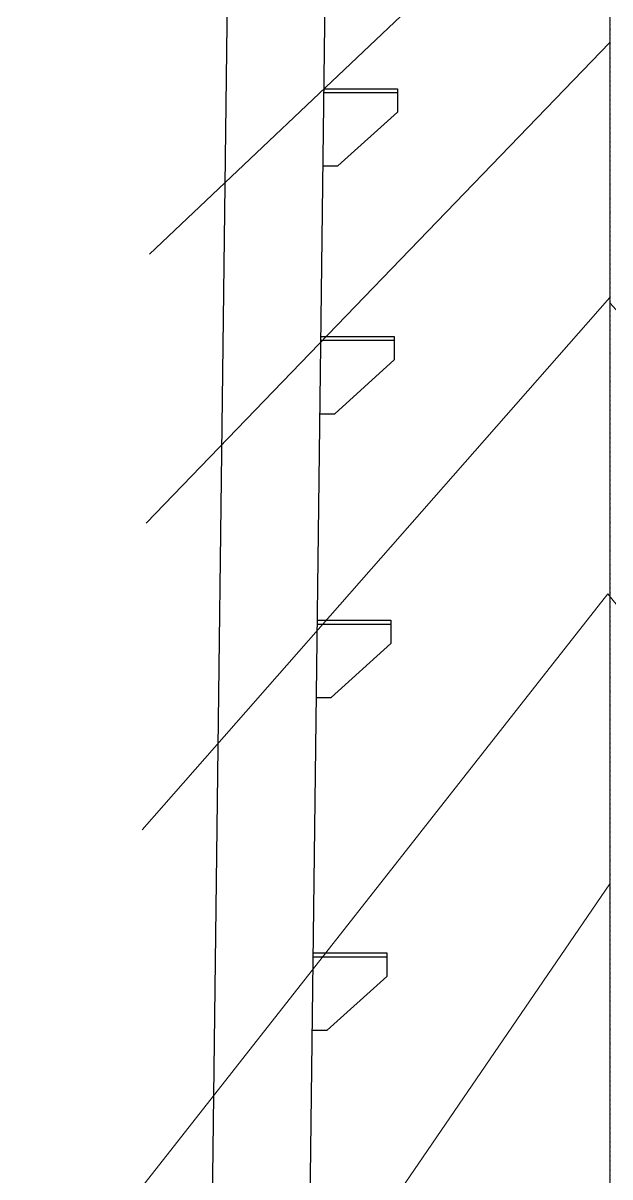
# Model space of a CAD drawing. Header units: millimetres. Extents: x 32645 to 210887, y 65210 to 90102.
# Drawn here: x 77560 to 78160, y 82942 to 84121 of the extents above; entities that cross this region are included whole.
import ezdxf

# ---------------------------------------------------------------- set-up
doc = ezdxf.new("R2010")
doc.units = ezdxf.units.MM
doc.linetypes.add('CENTER', pattern=[50.800000000000004, 31.75, -6.349999999999999, 6.349999999999999, -6.349999999999999])
doc.linetypes.add('DASHDOT', pattern=[1, 0.5, -0.25, 0, -0.25])
for name, color, linetype in [('1', 7, 'Continuous'), ('RED', 1, 'Continuous'), ('YC', 2, 'Continuous')]:
    doc.layers.add(name, color=color, linetype=linetype)
doc.layers.add('中心线', color=1, linetype='CENTER', lineweight=15)

msp = doc.modelspace()

# ---------------------------------------------------------------- linework, layer by layer
at = {"layer": '1', "color": 1, "linetype": 'DASHDOT'}
msp.add_line((78159.76460679116, 87568.3444590804), (78159.76460679116, 66158.93407670442), dxfattribs=at)
at = {"layer": 'RED', "linetype": 'Continuous'}
for p, q in [((77559.76460679116, 67310.49690656512), (77806.78687105919, 87220.4914065681)), ((77842.14674018697, 82010.49685826882), (77905.54624450828, 87120.49690656568))]:
    msp.add_line(p, q, dxfattribs=at)
at = {"layer": 'YC', "ltscale": 2}
for p, q in [((77867.49554095823, 84053.61020043238), (77942.49554095823, 84053.61020043238)), ((77867.49554095823, 84049.61020043238), (77942.49554095823, 84049.61020043238)), ((77942.49554095823, 84053.61020043238), (77942.49554095823, 84049.61020043238)), ((77942.49554095823, 84049.61020043238), (77942.49554095823, 84029.61020043238)), ((77942.49554095823, 84029.61020043238), (77881.51539207486, 83974.61020043238)), ((77866.51539207486, 83974.61020043238), (77881.51539207486, 83974.61020043238)), ((77864.35517751076, 83800.49690656568), (77939.35517751076, 83800.49690656568)), ((77939.35517751076, 83800.49690656568), (77939.35517751076, 83796.49690656568)), ((77864.35517751076, 83796.49690656568), (77939.35517751076, 83796.49690656568)), ((77939.35517751076, 83796.49690656568), (77939.35517751076, 83776.49690656568)), ((77939.35517751076, 83776.49690656568), (77878.37502862739, 83721.49690656568)), ((77863.37502862739, 83721.49690656568), (77878.37502862737, 83721.49690656568)), ((77860.75716262242, 83510.49690656569), (77935.75716262241, 83510.49690656569)), ((77860.75716262242, 83506.49690656569), (77935.75716262241, 83506.49690656569)), ((77935.75716262242, 83510.49690656569), (77935.75716262241, 83506.49690656569)), ((77935.75716262241, 83506.49690656569), (77935.75716262242, 83486.49690656569)), ((77935.75716262241, 83486.49690656569), (77874.77701373905, 83431.49690656569)), ((77859.77701373905, 83431.49690656569), (77874.77701373905, 83431.49690656569)), ((77856.53880033953, 83170.49690656524), (77931.53880033953, 83170.49690656524)), ((77856.53880033953, 83166.49690656524), (77931.53880033953, 83166.49690656524)), ((77931.53880033953, 83170.49690656524), (77931.53880033953, 83166.49690656524)), ((77931.53880033953, 83166.49690656524), (77931.53880033953, 83146.49690656524)), ((77931.53880033953, 83146.49690656524), (77870.55865145616, 83091.49690656524)), ((77855.55865145616, 83091.49690656524), (77870.55865145616, 83091.49690656524))]:
    msp.add_line(p, q, dxfattribs=at)
at = {"layer": '中心线', "ltscale": 50}
for p, q in [((78159.76460679114, 87170.49690656568), (78159.76460679114, 83420.49690656568)), ((77688.91101782925, 83884.40618612515), (78159.76460679114, 84330.52724973921)), ((77685.50335768983, 83609.74877888727), (78159.76460679114, 84100.77491929357)), ((77681.61247209011, 83296.14339955179), (78159.76460679114, 83840.37423833346)), ((78632.89393138739, 83308.83483414422), (78159.76460679114, 83834.667189537)), ((77677.0193441116, 82925.93728448253), (78157.5668605971, 83537.41637214053)), ((78634.9162377305, 82942.1833145756), (78157.5668605971, 83537.41637214053)), ((78159.76460679114, 83420.49690656367), (78159.76460679114, 79765.03967905212)), ((77672.09471564068, 82529.01222972541), (78159.76460679113, 83240.9428994329))]:
    msp.add_line(p, q, dxfattribs=at)

doc.saveas('drawing.dxf')
